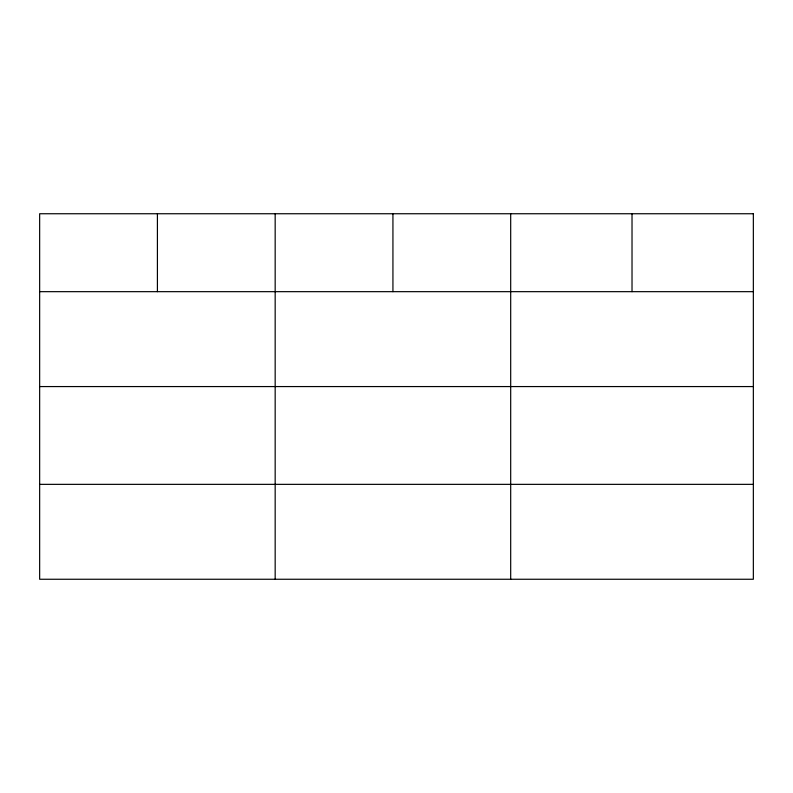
<?xml version="1.0" encoding="UTF-8"?>
<svg xmlns="http://www.w3.org/2000/svg" width="793" height="793" viewBox="0 0 793 793"><rect width="100%" height="100%" fill="white"/><g stroke="black" fill="none" stroke-linecap="round" stroke-linejoin="round"><path stroke-width="1.19" d="M39.65 291.665L753.35 291.665M39.65 386.568L753.35 386.568M39.65 484.354L753.35 484.354M632.021 213.743L632.021 291.665M510.692 213.743L510.692 579.257M392.931 213.743L392.931 291.665M275.171 213.743L275.171 579.257M157.411 213.743L157.411 291.665M753.35 213.743L39.65 213.743L39.65 579.257L753.35 579.257L753.35 213.743"/></g></svg>
